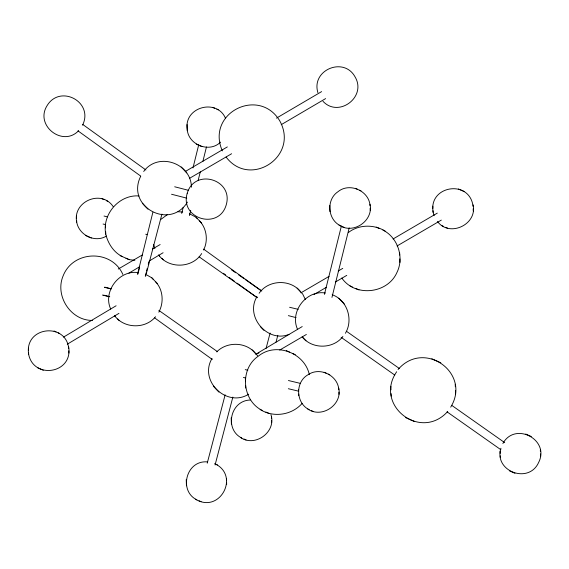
<?xml version="1.0" encoding="UTF-8"?>
<svg xmlns="http://www.w3.org/2000/svg" width="569" height="569" viewBox="0 0 569 569"><rect width="100%" height="100%" fill="white"/><g stroke="black" fill="none" stroke-linecap="round" stroke-linejoin="round"><path stroke-width="0.85" d="M137.556 274.052L152.869 212.273M181.71 213.418L183.197 207.415M192.983 167.947L198.723 144.782M324.43 294.401L341.45 225.765M145.287 276.193L146.141 272.757M146.567 271.043L147.207 268.468M148.267 264.18L148.907 261.605M189.441 215.559L190.722 210.416M198.168 180.387L200.295 171.81M202.849 161.511L206.462 146.93M331.955 297.402L349.188 227.913M137.819 274.272L139.611 267.437M207.237 463.187L225.139 394.829M215.082 464.965L232.856 397.084M266.072 348.434L270.097 333.05M276.015 342.182L277.814 335.312M145.685 276.008L161.923 214.108M68.678 346.912C73.074 373.691 33.642 379.651 28.656 354.352C24.076 326.535 65.968 321.89 68.728 348.477M106.453 236.043C95.016 243.162 78.942 235.097 76.708 222.116C72.37 201.568 101.389 189.008 113.124 206.533M122.47 256.655C113.729 252.494 107.946 243.411 105.763 234.179C101.794 214.598 119.042 194.349 139.071 195.949M220.559 142.101C209.342 153.395 188.005 144.69 187.208 129.135C183.915 106.794 217.202 98.081 225.637 118.572M196.881 499.838C178.424 490.99 186.106 460.079 207.258 461.893M241.839 438.066C224.25 429.588 230.139 400.533 250.225 400.021M262.38 410.491C241.967 400.775 239.35 368.797 258.397 356.109C275.972 341.77 304.628 352.88 309.316 374.558M216.014 464.304C239.592 476.893 219.485 513.928 195.452 499.198M340.426 225.729C327.659 219.655 326.009 199.676 337.936 191.746C349.586 182.052 369.238 190.928 370.063 205.807M270.936 414.637C276.698 431.736 255.154 447.711 240.41 437.419M309.18 409.659C295.716 403.286 294.906 381.735 308.277 374.608C320.112 366.571 338.007 375.625 338.811 389.737M370.006 204.243C373.719 220.914 353.036 234.819 338.996 225.089M338.761 388.172C342.467 404.844 321.791 418.748 307.751 409.019M382.923 230.082C397.895 237.479 404.403 257.529 396.934 272.501C387.596 293.832 355.035 297.338 341.82 278.035M434.104 215.701C424.474 186.376 469.503 177.542 473.102 206.433M447.732 411.458C420.562 441.7 373.677 405.092 396.671 371.742M473.045 204.868C477.647 224.435 449.375 237.75 437.483 221.476M398.058 369.516C424.19 339.081 471.665 373.2 450.698 407.155M502.875 443.528C515.052 421.181 550.187 439.837 538.658 462.412C528.722 484.653 493.494 471.061 500.94 448.28M158.822 312.161C164.057 302.53 163.147 289.671 155.486 281.634M203.588 250.019C208.311 240.73 206.803 228.596 199.641 221.007M345.397 333.27C353.569 319.735 347.282 300.005 332.182 294.728M140.714 176.269C125.543 206.49 169.982 230.594 187.457 202.095M212.009 358.449C198.553 381.152 227.01 407.916 248.724 394.161M256.968 296.669C244.706 316.62 267.679 343.114 288.96 334.408M82.576 125.187C93.977 101.972 60.086 83.977 47.071 105.67C34.545 125.507 62.832 147.421 78.622 130.685M201.668 253.561C192.514 268.241 169.029 269.151 158.815 255.197M155.515 316.748C145.444 329.209 124.17 328.704 114.668 315.823M342.894 336.464C333.356 349.146 312.146 349.444 302.317 336.997M143.687 171.482C158.011 151.66 191.248 163.054 191.412 187.194M259.123 293.27C268.369 279.614 290.652 278.853 300.709 291.925M302.203 403.329C291.869 415.171 273.397 417.959 260.097 409.467M160.565 219.62L167.578 214.477M216.711 351.891C227.145 341.201 246.519 341.841 255.744 353.698M348.32 232.557C358.854 224.392 373.989 224.236 385.206 231.106M128.914 273.134L139.554 266.79M149.427 260.894L163.104 252.736M67.284 344.195L118.957 313.363M63.529 337.104L116.112 305.766M255.737 354.274L302.224 326.578M276.456 118.132L321.62 91.609M281.221 124.668L325.617 98.601M185.323 171.475L227.351 146.916M189.463 178.36L231.604 153.737M118.295 269.016L142.641 254.784M152.535 249.002L160.145 244.556M300.916 292.836L329.074 276.378M338.206 271.036L342.766 268.369M393.058 238.98L437.291 213.126M314.003 294.529L326.201 287.395M335.34 282.053L346.77 275.368M397.091 245.95L441.324 220.096M257.48 353.726L259.002 352.83M279.713 350.063L306.378 334.465M92.455 320.425C70.627 320.688 54.567 295.638 63.187 275.737C73.33 250.04 111.794 249.272 122.854 274.45M177.962 211.739L182.699 212.031M138.544 272.665C119.447 269.4 102.52 291.442 110.72 309.109M325.418 293.014C306.321 289.756 289.393 311.798 297.594 329.458M120.18 255.63L129.184 259.649L134.86 260.31M104.035 216.035L107.456 216.86M103.089 224.03L105.656 224.641M145.692 234.215L147.392 234.627M289.607 307.281L298.234 309.344M104.454 287.338L110.5 288.782M102.392 295.048L109.533 296.762M288.426 380.526L300.404 383.392M288.341 388.719L298.604 391.18M104.732 287.139L111.545 288.881M245.253 369.63L247.807 370.277M174.69 186.774L188.389 190.295M171.546 194.249L186.746 198.147M288.355 315.639L296.086 317.623M103.743 295.155L109.76 296.698M243.397 377.418L245.118 377.859M189.463 213.745L195.992 217.209L201.625 223.084M464.034 191.461L458.408 188.951M196.277 144.106L201.903 146.617M440.819 362.787L431.814 358.769M85.727 235.523L91.353 238.034M531.332 436.544L525.706 434.026M405.626 417.596L414.63 421.615M509.34 470.798L514.966 473.308M37.668 367.759L43.294 370.27M214.62 463.678L217.443 464.944M212.642 107.335L214.669 108.245M216.839 109.212L218.268 109.853M442.042 225.715L443.471 226.355M445.641 227.323L447.668 228.226M355.369 188.325L357.389 189.228M359.565 190.195L360.995 190.835M376.209 227.088L379.445 228.539M342.602 226.697L344.622 227.6M350.02 285.915L352.303 286.94M355.781 288.483L359.018 289.934M102.093 198.752L104.113 199.662M106.289 200.629L107.719 201.27M125.948 258.198L129.184 259.649M286.285 350.639L289.521 352.09M292.999 353.634L295.29 354.658M324.117 372.254L326.144 373.157M328.313 374.125L329.743 374.765M311.357 410.626L313.377 411.529M265.865 412.034L269.094 413.485M54.034 330.987L56.061 331.898M58.23 332.865L59.66 333.505M244.016 439.026L246.036 439.937M199.058 500.805L201.077 501.709M146.902 275.033L151.838 277.836L157.471 283.711M346.464 331.279L399.417 368.541M451.679 405.32L504.71 442.639M341.13 337.317L394.801 375.085M447.07 411.871L500.82 449.695M231.306 269.692L235.658 272.757M238.56 274.799L243.639 278.369M245.09 279.393L261.043 290.624M199.129 256.839L257.16 297.679M158.865 310.418L217.621 351.763M82.626 124.369L145.892 169.975M78.003 130.884L140.728 176.098M203.602 249.122L261.783 291.036M223.411 273.291L225.573 274.848M229.165 277.437L234.2 281.072M237.081 283.142L257.231 297.665M154.704 317.95L212.265 359.444M323 101.318C338.669 118.188 367.176 96.787 354.949 76.687C343.648 56.367 310.966 70.087 317.893 92.647M344.345 304.066L338.711 298.192M302.146 336.805L305.966 340.795M195.992 217.209L197.393 218.674M158.602 254.976L159.59 256.014M161.838 258.34L163.246 259.813M151.838 277.836L153.239 279.308M114.447 315.603L115.443 316.641M117.691 318.974L119.092 320.439M260.289 326.492L263.881 330.319M297.118 288.099L302.687 294.031L305.34 299.514M186.739 172.876L181.17 166.937M142.371 203.225L147.94 209.164M252.159 349.871L257.721 355.81M218.923 392.098L213.354 386.159M226.106 157.058C249.955 188.652 299.493 156.482 279.749 120.841C259.051 86.417 205.679 112.968 222.337 150.877M154.875 248.475L153.637 244.478M540.344 449.944L540.401 451.509M540.472 453.891L540.55 456.103M500.123 451.231L500.194 453.443M500.272 455.826L500.322 457.391M473.173 208.816L473.252 211.028M455.243 384.239L455.328 386.742M455.449 390.554L455.57 394.089M432.824 206.149L432.895 208.361M432.973 210.743L433.023 212.308M399.63 252.558L399.715 255.061M399.836 258.874L399.957 262.409M390.882 386.294L391.003 389.829M391.123 393.641L391.209 396.145M370.135 208.19L370.213 210.402M338.889 392.119L338.96 394.331M329.778 205.523L329.984 211.682M298.533 389.452L298.611 391.664M298.682 394.047L298.739 395.611M271.42 416.572L271.47 418.137M271.548 420.519L271.626 422.731M245.346 378.165L245.467 381.707M245.588 385.512L245.673 388.015M231.192 417.859L231.398 424.019M226.462 478.351L226.512 479.916M226.59 482.299L226.661 484.511M187.059 124.54L187.265 130.699M186.234 479.631L186.44 485.791M105.436 224.321L105.557 227.863M105.678 231.675L105.763 234.179M76.509 215.957L76.58 218.169M76.659 220.552L76.708 222.116M68.806 350.853L68.877 353.072M28.45 348.192L28.528 350.404M28.599 352.787L28.656 354.352M187.222 193.261C179.534 218.887 218.773 230.481 226.192 205.004C233.88 179.377 194.641 167.777 187.222 193.261"/></g></svg>
